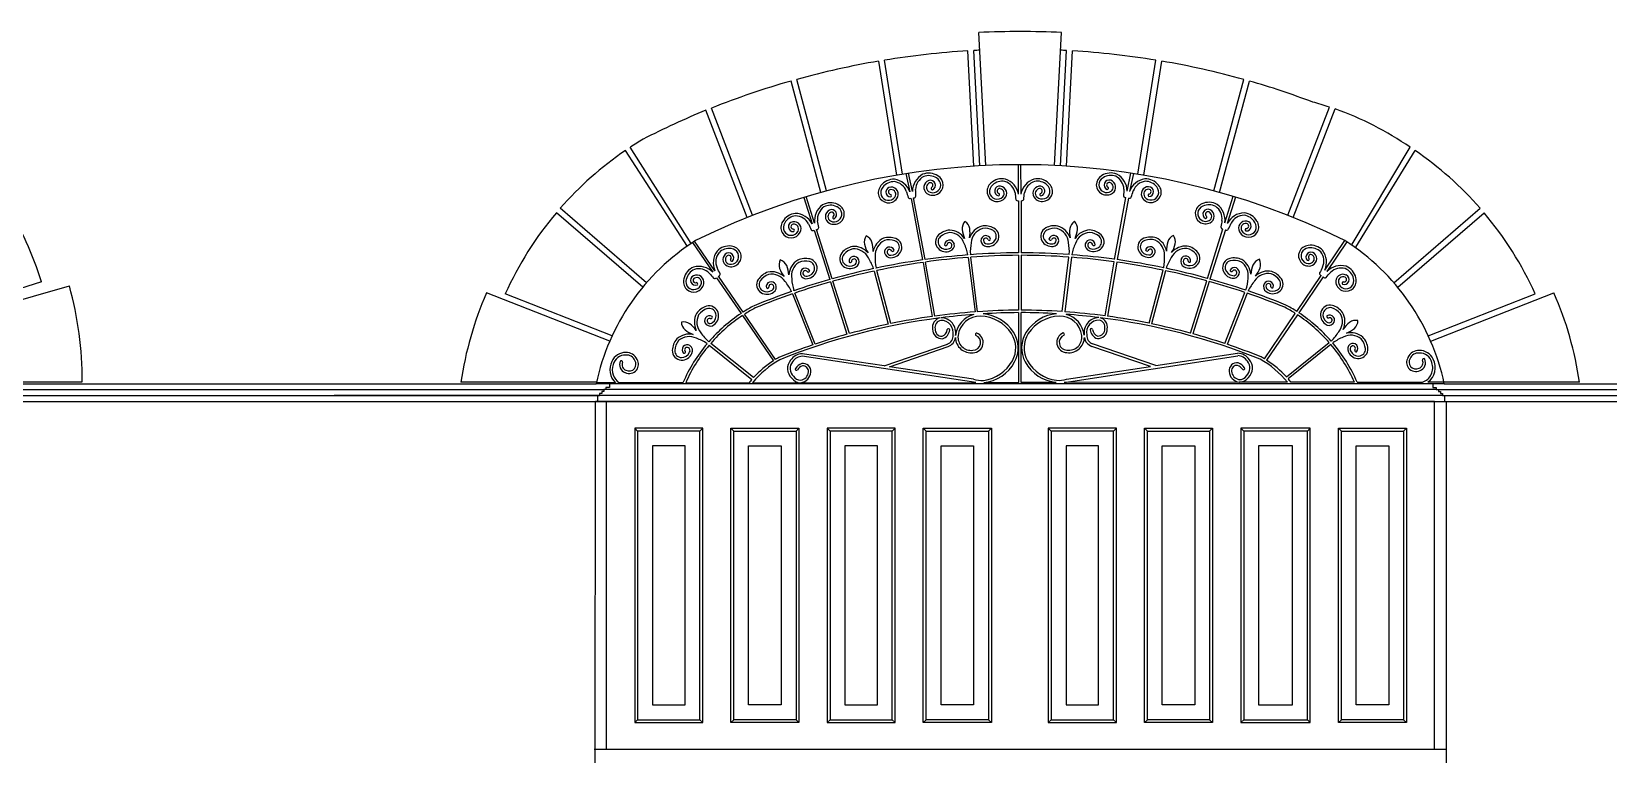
# Model space of a CAD drawing. Extents: x -43 to 90, y 6 to 81.
# Drawn here: x 71.37 to 76.7, y 64.03 to 66.47 of the extents above; entities that cross this region are included whole.
import ezdxf

# ---------------------------------------------------------------- set-up
doc = ezdxf.new("R2010")
doc.units = 0
doc.header["$LTSCALE"] = 0.1
doc.header["$MEASUREMENT"] = 0
doc.layers.add('visto', color=9, linetype='CONTINUOUS')

msp = doc.modelspace()

# ---------------------------------------------------------------- linework, layer by layer
at = {"layer": 'visto'}
for p, q in [((74.5951, 66.0198), (74.5715, 66.4692)), ((74.8277, 66.0198), (74.8513, 66.4692)), ((74.2943, 65.9872), (74.2333, 66.3723)), ((74.314, 65.9903), (74.253, 66.3755)), ((74.5551, 66.0177), (74.5347, 66.4071)), ((74.5751, 66.0188), (74.5547, 66.4083)), ((74.8477, 66.0188), (74.8681, 66.4083)), ((74.8676, 66.0177), (74.8881, 66.4071)), ((75.1088, 65.9903), (75.1698, 66.3755)), ((75.1285, 65.9872), (75.1895, 66.3723)), ((74.0381, 65.9285), (73.9372, 66.3051)), ((74.0574, 65.9336), (73.9565, 66.3103)), ((75.3654, 65.9336), (75.4663, 66.3103)), ((75.3847, 65.9285), (75.4856, 66.3051)), ((73.8075, 65.8513), (73.6684, 66.2135)), ((75.6153, 65.8513), (75.7558, 66.2173)), ((75.6339, 65.8439), (75.7748, 66.211)), ((73.7889, 65.8439), (73.6498, 66.2063)), ((73.5874, 65.7465), (73.3777, 66.0704)), ((73.6002, 65.7556), (73.3944, 66.0816)), ((75.8328, 65.7539), (76.0284, 66.0816)), ((75.8454, 65.7442), (76.0451, 66.0704)), ((74.7056, 65.9229), (74.7052, 66.0223)), ((74.7141, 65.9229), (74.7136, 66.0224)), ((74.3255, 65.9921), (74.339, 65.9307)), ((74.3473, 65.9321), (74.3338, 65.9934)), ((75.0724, 65.933), (75.0852, 65.994)), ((75.0935, 65.9927), (75.0807, 65.9316)), ((73.9809, 65.912), (74.009, 65.8223)), ((74.017, 65.8248), (73.9889, 65.9145)), ((74.3427, 65.9087), (74.3817, 65.7007)), ((74.39, 65.7018), (74.351, 65.9101)), ((74.7057, 65.9006), (74.7059, 65.7246)), ((74.7141, 65.9006), (74.7143, 65.7246)), ((75.0303, 65.7026), (75.0687, 65.911)), ((75.077, 65.9096), (75.0386, 65.7015)), ((75.403, 65.8265), (75.4306, 65.9155)), ((75.4386, 65.9131), (75.411, 65.824)), ((73.4363, 65.6081), (73.1447, 65.8601)), ((73.4493, 65.6234), (73.1577, 65.8753)), ((73.9889, 65.8865), (73.9888, 65.8864)), ((73.9969, 65.8887), (73.9969, 65.8887)), ((75.4229, 65.8905), (75.4229, 65.8905)), ((75.4309, 65.8883), (75.431, 65.8883)), ((75.9735, 65.6234), (76.265, 65.8753)), ((75.9864, 65.6081), (76.2781, 65.8601)), ((74.0157, 65.801), (74.0681, 65.6342)), ((74.0762, 65.6365), (74.0237, 65.8035)), ((75.3442, 65.6381), (75.3963, 65.8052)), ((75.4044, 65.8027), (75.3523, 65.6358)), ((73.6046, 65.7595), (73.6732, 65.659)), ((73.6801, 65.6637), (73.6116, 65.7641)), ((75.7402, 65.6663), (75.808, 65.7661)), ((75.8151, 65.7615), (75.7472, 65.6616)), ((74.3831, 65.6924), (74.4145, 65.5097)), ((74.4229, 65.5108), (74.3914, 65.6935)), ((74.5347, 65.7181), (74.5348, 65.7175)), ((74.5358, 65.7091), (74.5589, 65.5251)), ((74.5432, 65.7181), (74.543, 65.7192)), ((74.5673, 65.5257), (74.5442, 65.7098)), ((74.7059, 65.7162), (74.7061, 65.5309)), ((74.7143, 65.7162), (74.7146, 65.5309)), ((74.8534, 65.526), (74.876, 65.7102)), ((74.8844, 65.7096), (74.8618, 65.5254)), ((74.8771, 65.7186), (74.8772, 65.7196)), ((74.8856, 65.7186), (74.8855, 65.7179)), ((74.9979, 65.5115), (75.0289, 65.6943)), ((75.0372, 65.6932), (75.0062, 65.5104)), ((71.4059, 65.6265), (71.0564, 65.5163)), ((73.6858, 65.6405), (73.7683, 65.5197)), ((73.7753, 65.5243), (73.6927, 65.6453)), ((74.0706, 65.6262), (74.1262, 65.4493)), ((74.1343, 65.4516), (74.0787, 65.6285)), ((74.216, 65.6717), (74.2162, 65.6711)), ((74.2184, 65.6629), (74.2659, 65.4836)), ((74.2244, 65.6728), (74.2242, 65.6739)), ((74.2742, 65.4853), (74.2266, 65.6647)), ((75.1466, 65.4864), (75.1938, 65.6659)), ((75.202, 65.6642), (75.1549, 65.4847)), ((75.1959, 65.6741), (75.1962, 65.6751)), ((75.2043, 65.673), (75.2041, 65.6723)), ((75.2866, 65.453), (75.3417, 65.6301)), ((75.3498, 65.6278), (75.2947, 65.4508)), ((75.6454, 65.5266), (75.7277, 65.6479)), ((75.7347, 65.6431), (75.6524, 65.522)), ((71.0656, 65.4891), (71.4995, 65.6126)), ((73.3248, 65.4259), (72.9084, 65.5889)), ((73.333, 65.4441), (72.9717, 65.5856)), ((73.9389, 65.5944), (73.9391, 65.5938)), ((73.9422, 65.5859), (74.011, 65.4136)), ((73.9471, 65.5965), (73.9467, 65.5975)), ((74.0189, 65.4163), (73.9502, 65.5887)), ((75.4021, 65.4181), (75.4704, 65.5906)), ((75.4783, 65.5879), (75.4101, 65.4154)), ((75.4735, 65.5984), (75.4739, 65.5994)), ((75.4817, 65.5963), (75.4814, 65.5957)), ((76.0897, 65.4441), (76.4511, 65.5856)), ((76.0979, 65.4259), (76.5144, 65.5889)), ((74.7061, 65.5309), (74.7061, 65.5309)), ((74.7065, 65.2867), (74.7062, 65.5225)), ((74.7146, 65.5309), (74.7146, 65.5309)), ((74.7149, 65.2867), (74.7146, 65.5225)), ((75.5365, 65.3663), (75.6406, 65.5197)), ((73.773, 65.5127), (73.8775, 65.3597)), ((73.8847, 65.3642), (73.7801, 65.5173)), ((74.2742, 65.4853), (74.2742, 65.4853)), ((75.1466, 65.4864), (75.1466, 65.4864)), ((75.6477, 65.5151), (75.5436, 65.3618)), ((73.6533, 65.418), (73.6539, 65.4175)), ((73.6594, 65.424), (73.6585, 65.4246)), ((73.6605, 65.4123), (73.8053, 65.2966)), ((73.8109, 65.3029), (73.666, 65.4187)), ((74.0189, 65.4163), (74.0189, 65.4163)), ((74.1343, 65.4516), (74.1343, 65.4516)), ((74.2515, 65.3424), (74.4652, 65.4161)), ((75.1697, 65.3436), (74.9558, 65.4167)), ((75.2866, 65.453), (75.2866, 65.453)), ((75.4021, 65.4181), (75.4021, 65.4181)), ((75.6103, 65.3052), (75.755, 65.4213)), ((75.7605, 65.4149), (75.616, 65.2989)), ((75.7616, 65.4266), (75.7624, 65.4273)), ((75.7677, 65.4207), (75.7671, 65.4202)), ((74.5612, 65.2865), (73.975, 65.3752)), ((74.2515, 65.3424), (73.9754, 65.3837)), ((74.2695, 65.3397), (74.4677, 65.408)), ((74.8601, 65.2869), (75.4461, 65.3771)), ((75.1517, 65.3408), (74.9533, 65.4086)), ((75.1697, 65.3436), (75.4457, 65.3855)), ((74.5531, 65.2973), (74.2695, 65.3397)), ((74.8682, 65.2977), (75.1517, 65.3408)), ((71.073, 65.2631), (73.3048, 65.2631)), ((71.1008, 65.2891), (71.5433, 65.2891)), ((71.101, 65.2822), (73.2789, 65.2822)), ((73.2799, 65.2872), (72.8221, 65.2872)), ((76.1439, 65.2821), (73.2789, 65.2822)), ((73.3439, 65.2858), (73.2796, 65.2858)), ((76.1168, 65.2631), (73.3118, 65.2631)), ((73.5722, 65.2858), (73.3576, 65.2858)), ((73.5814, 65.2858), (73.7963, 65.2858)), ((73.8072, 65.2858), (73.9705, 65.2858)), ((73.9705, 65.2858), (74.5612, 65.2865)), ((74.5884, 65.2865), (74.7065, 65.2867)), ((74.8329, 65.2869), (74.7149, 65.2867)), ((75.4508, 65.2876), (74.8601, 65.2869)), ((75.6145, 65.2876), (75.4519, 65.2876)), ((75.8404, 65.2877), (75.6253, 65.2876)), ((75.8494, 65.2881), (76.0702, 65.2877)), ((76.1427, 65.2877), (76.0885, 65.2877)), ((76.1238, 65.2631), (78.3289, 65.2631)), ((76.6007, 65.2872), (76.1427, 65.2872)), ((76.1439, 65.2821), (78.3009, 65.2817)), ((71.094, 65.2421), (73.2908, 65.2422)), ((71.0999, 65.2221), (73.2769, 65.2221)), ((76.1378, 65.2422), (72.3945, 65.2422)), ((73.2748, 61.5349), (73.2769, 65.2221)), ((73.277, 65.2221), (76.1504, 65.2221)), ((76.1113, 65.2221), (73.2838, 65.2221)), ((73.3141, 64.0471), (73.3141, 65.2221)), ((73.3168, 65.2221), (76.1504, 65.2221)), ((76.1113, 64.0471), (76.1113, 65.2221)), ((76.1389, 65.2221), (76.1513, 65.2221)), ((76.1448, 65.2421), (78.3079, 65.2421)), ((76.1513, 65.2221), (78.3079, 65.2221)), ((76.1513, 61.5587), (76.1513, 65.2221)), ((73.4191, 65.1221), (73.4091, 65.1321)), ((73.6291, 65.1221), (73.6391, 65.1321)), ((73.7441, 65.1221), (73.7341, 65.1321)), ((73.9541, 65.1221), (73.9641, 65.1321)), ((74.0691, 65.1221), (74.0591, 65.1321)), ((74.2791, 65.1221), (74.2891, 65.1321)), ((74.3941, 65.1221), (74.3841, 65.1321)), ((74.6041, 65.1221), (74.6141, 65.1321)), ((74.8163, 65.1221), (74.8063, 65.1321)), ((75.0263, 65.1221), (75.0363, 65.1321)), ((75.1413, 65.1221), (75.1313, 65.1321)), ((75.3513, 65.1221), (75.3613, 65.1321)), ((75.4663, 65.1221), (75.4563, 65.1321)), ((75.6813, 65.1221), (75.6913, 65.1321)), ((75.7963, 65.1221), (75.7863, 65.1321)), ((76.0063, 65.1221), (76.0163, 65.1321)), ((73.4191, 64.1471), (73.4091, 64.1371)), ((73.6291, 64.1471), (73.6391, 64.1371)), ((73.7441, 64.1471), (73.7341, 64.1371)), ((73.9541, 64.1471), (73.9641, 64.1371)), ((74.0691, 64.1471), (74.0591, 64.1371)), ((74.2791, 64.1471), (74.2891, 64.1371)), ((74.3941, 64.1471), (74.3841, 64.1371)), ((74.6041, 64.1471), (74.6141, 64.1371)), ((74.8163, 64.1471), (74.8063, 64.1371)), ((75.0263, 64.1471), (75.0363, 64.1371)), ((75.1413, 64.1471), (75.1313, 64.1371)), ((75.3513, 64.1471), (75.3613, 64.1371)), ((75.4663, 64.1471), (75.4563, 64.1371)), ((75.6813, 64.1471), (75.6913, 64.1371)), ((75.7963, 64.1471), (75.7863, 64.1371)), ((76.0063, 64.1471), (76.0163, 64.1371)), ((73.2728, 64.0471), (76.1513, 64.0471))]:
    msp.add_line(p, q, dxfattribs=at)
for points in [[(73.3238, 65.2821), (73.3238, 65.2701), (73.3118, 65.2701), (73.3118, 65.2631), (73.3048, 65.2631), (73.3048, 65.2561), (73.2978, 65.2561), (73.2978, 65.2491), (73.2908, 65.2491), (73.2908, 65.2421), (73.2838, 65.2421), (73.2838, 65.2221), (73.2769, 65.2221)], [(76.1048, 65.2821), (76.1048, 65.2701), (76.1168, 65.2701), (76.1168, 65.2631), (76.1238, 65.2631), (76.1238, 65.2561), (76.1308, 65.2561), (76.1308, 65.2491), (76.1378, 65.2491), (76.1378, 65.2421), (76.1448, 65.2421), (76.1448, 65.2221), (76.1513, 65.2221)]]:
    msp.add_lwpolyline(points, dxfattribs=at)
for points in [[(73.6391, 65.1321), (73.4091, 65.1321), (73.4091, 64.1371), (73.6391, 64.1371)], [(73.6291, 65.1221), (73.4191, 65.1221), (73.4191, 64.1471), (73.6291, 64.1471)], [(73.7341, 65.1321), (73.9641, 65.1321), (73.9641, 64.1371), (73.7341, 64.1371)], [(73.7441, 65.1221), (73.9541, 65.1221), (73.9541, 64.1471), (73.7441, 64.1471)], [(74.2891, 65.1321), (74.0591, 65.1321), (74.0591, 64.1371), (74.2891, 64.1371)], [(74.2791, 65.1221), (74.0691, 65.1221), (74.0691, 64.1471), (74.2791, 64.1471)], [(74.3841, 65.1321), (74.6141, 65.1321), (74.6141, 64.1371), (74.3841, 64.1371)], [(74.3941, 65.1221), (74.6041, 65.1221), (74.6041, 64.1471), (74.3941, 64.1471)], [(75.0363, 65.1321), (74.8063, 65.1321), (74.8063, 64.1371), (75.0363, 64.1371)], [(75.0263, 65.1221), (74.8163, 65.1221), (74.8163, 64.1471), (75.0263, 64.1471)], [(75.1313, 65.1321), (75.3613, 65.1321), (75.3613, 64.1371), (75.1313, 64.1371)], [(75.1413, 65.1221), (75.3513, 65.1221), (75.3513, 64.1471), (75.1413, 64.1471)], [(75.6913, 65.1321), (75.4563, 65.1321), (75.4563, 64.1371), (75.6913, 64.1371)], [(75.6813, 65.1221), (75.4663, 65.1221), (75.4663, 64.1471), (75.6813, 64.1471)], [(75.7863, 65.1321), (76.0163, 65.1321), (76.0163, 64.1371), (75.7863, 64.1371)], [(75.7963, 65.1221), (76.0063, 65.1221), (76.0063, 64.1471), (75.7963, 64.1471)], [(73.5791, 65.0721), (73.4691, 65.0721), (73.4691, 64.1971), (73.5791, 64.1971)], [(73.7941, 65.0721), (73.9041, 65.0721), (73.9041, 64.1971), (73.7941, 64.1971)], [(74.2291, 65.0721), (74.1191, 65.0721), (74.1191, 64.1971), (74.2291, 64.1971)], [(74.4441, 65.0721), (74.5541, 65.0721), (74.5541, 64.1971), (74.4441, 64.1971)], [(74.9763, 65.0721), (74.8663, 65.0721), (74.8663, 64.1971), (74.9763, 64.1971)], [(75.1913, 65.0721), (75.3013, 65.0721), (75.3013, 64.1971), (75.1913, 64.1971)], [(75.6313, 65.0721), (75.5163, 65.0721), (75.5163, 64.1971), (75.6313, 64.1971)], [(75.8463, 65.0721), (75.9563, 65.0721), (75.9563, 64.1971), (75.8463, 64.1971)]]:
    msp.add_lwpolyline(points, close=True, dxfattribs=at)
for centre, radius, start, end in [((74.7114, 63.4183), 3.054, 87.3752, 92.6248), ((74.7053, 63.6143), 2.7981, 99.7126, 105.5232), ((74.7055, 63.6176), 2.7947, 93.5023, 99.3164), ((74.7114, 63.4183), 2.994, 92.6173, 93), ((74.7114, 63.4183), 2.994, 87, 87.3827), ((74.7173, 63.6176), 2.7947, 80.6836, 86.4977), ((74.7174, 63.6143), 2.7981, 74.4768, 80.2874), ((74.7062, 63.6089), 2.8037, 105.919, 111.7238), ((74.7231, 63.6561), 2.7565, 69.2576, 73.9418), ((75.3962, 65.1061), 1.1679, 72.0673, 74.9546), ((75.4069, 65.1763), 1.0981, 55.5294, 70.4248), ((74.7012, 63.6399), 2.7734, 112.2779, 117.107), ((74.0366, 65.1061), 1.1679, 120.8624, 123.3578), ((74.0366, 65.1061), 1.1679, 124.346, 138.8061), ((75.3862, 65.1061), 1.1679, 41.1939, 55.654), ((74.7114, 63.5484), 2.474, 63.6786, 116.3214), ((74.269, 65.9278), 0.037, 139.9051, 199.1265), ((74.269, 65.9278), 0.0286, 139.4985, 198.7743), ((74.2852, 65.9177), 0.0559, 88.1101, 142.7288), ((74.2852, 65.9177), 0.0475, 88.6032, 142.9852), ((74.2744, 65.9302), 0.0167, 89.8559, 267.0778), ((74.275, 65.9224), 0.0245, 324.1108, 91.284), ((74.2794, 65.9153), 0.0504, 20.4905, 82.0747), ((74.276, 65.9074), 0.0671, 20.2803, 80.5682), ((74.4143, 65.9312), 0.0671, 118.9562, 179.2441), ((74.4086, 65.9375), 0.0504, 117.4497, 179.0339), ((74.4023, 65.9379), 0.0559, 56.7956, 111.4143), ((74.4023, 65.9379), 0.0475, 56.5392, 110.9212), ((74.4103, 65.9456), 0.0245, 108.2404, 235.4136), ((74.4103, 65.9456), 0.0161, 107.8413, 235.4136), ((74.4082, 65.9532), 0.0167, 292.4467, 109.6686), ((74.4082, 65.9532), 0.0083, 292.4467, 110.3425), ((74.415, 65.9425), 0.00473, 139.5496, 265.3437), ((74.4142, 65.9528), 0.0286, 0.7501, 60.0259), ((74.4162, 65.9542), 0.0266, 297.7327, 357.6446), ((74.4162, 65.9542), 0.035, 297.7327, 358.0201), ((74.4142, 65.9528), 0.037, 0.3979, 59.6193), ((74.6362, 65.9318), 0.037, 130.2154, 189.4368), ((74.6362, 65.9318), 0.0286, 129.8088, 189.0846), ((74.6505, 65.9192), 0.0559, 78.4204, 133.0392), ((74.6505, 65.9192), 0.0475, 78.9136, 133.2955), ((74.642, 65.9333), 0.0167, 80.1662, 257.3881), ((74.6412, 65.9254), 0.0245, 314.4211, 81.5943), ((74.6443, 65.9177), 0.0504, 10.8009, 72.3851), ((74.6397, 65.9106), 0.0671, 10.5772, 70.8786), ((74.78, 65.9107), 0.0671, 109.2665, 169.5679), ((74.7754, 65.9179), 0.0504, 107.76, 169.3442), ((74.7785, 65.9256), 0.0245, 98.5507, 225.7239), ((74.7693, 65.9193), 0.0559, 47.1059, 101.7247), ((74.7693, 65.9193), 0.0475, 46.8495, 101.2315), ((74.7777, 65.9334), 0.0167, 282.757, 99.9789), ((74.7835, 65.932), 0.0286, 351.0604, 50.3362), ((74.7835, 65.932), 0.037, 350.7082, 49.9296), ((75.0054, 65.9535), 0.037, 120.5258, 179.7472), ((75.0034, 65.955), 0.035, 182.1249, 242.4124), ((75.0054, 65.9535), 0.0286, 120.1191, 179.3949), ((75.0034, 65.955), 0.0266, 182.5005, 242.4124), ((75.0174, 65.9387), 0.0559, 68.7307, 123.3495), ((75.0174, 65.9387), 0.0475, 69.2239, 123.6059), ((75.0114, 65.954), 0.0167, 70.4765, 247.6984), ((75.0114, 65.954), 0.0083, 69.8026, 247.6984), ((75.0047, 65.9432), 0.00473, 274.8013, 40.5954), ((75.0094, 65.9464), 0.0161, 304.7315, 72.3038), ((75.0094, 65.9464), 0.0245, 304.7315, 71.9047), ((75.0111, 65.9383), 0.0504, 1.1112, 62.6954), ((75.0054, 65.932), 0.0671, 0.9009, 61.1889), ((75.1437, 65.9085), 0.0671, 99.5768, 159.8648), ((75.1403, 65.9164), 0.0504, 98.0703, 159.6545), ((75.1447, 65.9235), 0.0245, 88.8611, 216.0342), ((75.1345, 65.9188), 0.0559, 37.4162, 92.035), ((75.1345, 65.9188), 0.0475, 37.1598, 91.5418), ((75.1453, 65.9313), 0.0167, 273.0673, 90.2892), ((75.1507, 65.9289), 0.0286, 341.3708, 40.6466), ((75.1507, 65.9289), 0.037, 341.0185, 40.2399), ((74.0708, 65.8378), 0.0559, 64.4719, 119.0907), ((74.2666, 65.9285), 0.035, 201.5043, 261.7917), ((74.2666, 65.9285), 0.0266, 201.8798, 261.7917), ((74.2666, 65.9285), 0.035, 261.7917, 324.1108), ((74.2666, 65.9285), 0.0266, 261.7917, 324.1108), ((74.2744, 65.9302), 0.0083, 89.1819, 267.0778), ((74.2717, 65.9178), 0.00473, 294.1807, 59.9748), ((74.275, 65.9224), 0.0161, 324.1108, 91.6831), ((75.849, 66.3843), 1.5879, 196.5164, 197.3221), ((74.3393, 65.9149), 0.00704, 207.9311, 298.9535), ((74.3522, 65.9171), 0.00704, 260.5709, 351.5933), ((72.7725, 65.855), 1.5879, 2.2023, 3.008), ((74.4162, 65.9542), 0.035, 235.4136, 297.7327), ((74.4162, 65.9542), 0.0266, 235.4136, 297.7327), ((74.6339, 65.9329), 0.035, 191.8146, 252.102), ((74.6339, 65.9329), 0.0266, 192.1901, 252.102), ((74.6339, 65.9329), 0.035, 252.102, 314.4211), ((74.6339, 65.9329), 0.0266, 252.102, 314.4211), ((74.642, 65.9333), 0.0083, 79.4922, 257.3881), ((74.6371, 65.9215), 0.00473, 284.491, 50.2851), ((74.6412, 65.9254), 0.0161, 314.4211, 81.9935), ((76.2705, 66.1159), 1.5879, 186.8267, 187.6324), ((74.7033, 65.9072), 0.00704, 198.2415, 289.2886), ((74.7164, 65.9072), 0.00704, 250.8565, 341.9036), ((73.1488, 66.112), 1.5879, 352.5127, 353.3183), ((74.7858, 65.9331), 0.035, 225.7239, 288.043), ((74.7785, 65.9256), 0.0161, 98.1516, 225.7239), ((74.7858, 65.9331), 0.0266, 225.7239, 288.043), ((74.7777, 65.9334), 0.0083, 282.757, 100.6528), ((74.7826, 65.9217), 0.00473, 129.8599, 255.654), ((74.7858, 65.9331), 0.0266, 288.043, 347.9549), ((74.7858, 65.9331), 0.035, 288.043, 348.3304), ((75.0034, 65.955), 0.035, 242.4124, 304.7315), ((75.0034, 65.955), 0.0266, 242.4124, 304.7315), ((76.6474, 65.8599), 1.5879, 177.137, 177.9427), ((75.0675, 65.918), 0.00704, 188.5518, 279.5742), ((75.0804, 65.9158), 0.00704, 241.1916, 332.2139), ((73.5696, 66.3815), 1.5879, 342.823, 343.6287), ((75.1531, 65.9296), 0.035, 216.0342, 278.3533), ((75.1447, 65.9235), 0.0161, 88.4619, 216.0342), ((75.1531, 65.9296), 0.0266, 216.0342, 278.3533), ((75.1481, 65.9189), 0.00473, 120.1703, 245.9644), ((75.1453, 65.9313), 0.0083, 273.0673, 90.9631), ((75.1531, 65.9296), 0.0266, 278.3533, 338.2653), ((75.1531, 65.9296), 0.035, 278.3533, 338.6408), ((75.3492, 65.8395), 0.0559, 61.0544, 115.6732), ((70.3273, 65.2891), 1.1301, 17.3691, 32.0239), ((74.0366, 65.1061), 1.1679, 139.7873, 155.7578), ((73.9574, 65.8022), 0.0559, 95.7864, 150.4052), ((73.9574, 65.8022), 0.0475, 96.2796, 150.6615), ((73.9497, 65.7908), 0.0671, 27.9566, 88.2446), ((73.952, 65.799), 0.0504, 28.1669, 89.7511), ((74.0836, 65.8329), 0.0671, 126.6325, 186.9205), ((74.077, 65.8383), 0.0504, 125.126, 186.7102), ((74.0708, 65.8378), 0.0475, 64.2155, 118.5975), ((74.0777, 65.8466), 0.0245, 115.9167, 243.0899), ((74.0777, 65.8466), 0.0161, 115.5176, 243.0899), ((74.0746, 65.8538), 0.0167, 300.123, 117.3449), ((74.0746, 65.8538), 0.0083, 300.123, 118.0188), ((74.0828, 65.8441), 0.00473, 147.2259, 273.02), ((74.0806, 65.8542), 0.0286, 8.4264, 67.7022), ((74.0806, 65.8542), 0.037, 8.0742, 67.2956), ((74.0824, 65.8559), 0.0266, 305.409, 5.3209), ((74.0824, 65.8559), 0.035, 305.409, 5.6964), ((75.3375, 65.8575), 0.035, 174.4486, 234.736), ((75.3393, 65.8558), 0.037, 112.8494, 172.0708), ((75.3375, 65.8575), 0.0266, 174.8241, 234.736), ((75.3393, 65.8558), 0.0286, 112.4428, 171.7186), ((75.3492, 65.8395), 0.0475, 61.5476, 115.9295), ((75.3453, 65.8554), 0.0167, 62.8002, 240.0221), ((75.3371, 65.8457), 0.00473, 267.125, 32.9191), ((75.3453, 65.8554), 0.0083, 62.1262, 240.0221), ((75.3422, 65.8482), 0.0161, 297.0551, 64.6275), ((75.3422, 65.8482), 0.0245, 297.0551, 64.2283), ((75.3429, 65.8399), 0.0504, 353.4349, 55.019), ((75.3363, 65.8345), 0.0671, 353.2246, 53.5126), ((75.4703, 65.7927), 0.0671, 91.9005, 152.1885), ((75.468, 65.801), 0.0504, 90.394, 151.9782), ((75.4626, 65.8041), 0.0475, 29.4835, 83.8655), ((75.4626, 65.8041), 0.0559, 29.7399, 84.3587), ((75.3862, 65.1061), 1.1679, 24.2422, 40.2127), ((73.94, 65.81), 0.037, 147.5814, 206.8028), ((73.9375, 65.8104), 0.035, 209.1806, 269.468), ((73.94, 65.81), 0.0286, 147.1748, 206.4506), ((73.9375, 65.8104), 0.0266, 209.5561, 269.468), ((73.9451, 65.8131), 0.0167, 97.5322, 274.7541), ((73.9451, 65.8131), 0.0083, 96.8583, 274.7541), ((73.9375, 65.8104), 0.035, 269.468, 331.7871), ((73.9375, 65.8104), 0.0266, 269.468, 331.7871), ((73.9467, 65.8055), 0.0245, 331.7871, 98.9603), ((73.9467, 65.8055), 0.0161, 331.7871, 99.3595), ((73.944, 65.8005), 0.00473, 301.857, 67.6511), ((75.4448, 66.4735), 1.5879, 204.1927, 204.9984), ((74.0115, 65.8066), 0.00704, 215.6075, 306.6298), ((74.0239, 65.8105), 0.00704, 268.2472, 359.2696), ((72.4666, 65.538), 1.5879, 9.8787, 10.6843), ((74.0824, 65.8559), 0.035, 243.0899, 305.409), ((74.0824, 65.8559), 0.0266, 243.0899, 305.409), ((74.4568, 65.7616), 0.0315, 132.2467, 223.3167), ((74.4786, 65.7377), 0.0639, 94.2856, 132.2467), ((74.4786, 65.7377), 0.0555, 94.8286, 132.2467), ((74.4707, 65.7389), 0.0625, 32.6654, 87.1466), ((74.4707, 65.7389), 0.0541, 18.1093, 86.5906), ((74.5515, 65.8058), 0.0364, 137.0746, 184.0386), ((74.6281, 65.8172), 0.1138, 187.0221, 203.0047), ((74.5051, 65.8), 0.0364, 10.2491, 57.2131), ((74.5999, 65.7551), 0.0625, 107.1411, 161.6223), ((74.4281, 65.7921), 0.1138, 351.283, 7.2656), ((74.5999, 65.7551), 0.0541, 107.6971, 176.1784), ((74.5926, 65.7519), 0.0639, 62.041, 100.0021), ((74.5926, 65.7519), 0.0555, 62.041, 99.4591), ((74.6077, 65.7805), 0.0231, 330.9711, 62.041), ((74.6077, 65.7805), 0.0315, 330.9711, 62.041), ((74.8123, 65.7808), 0.0315, 118.104, 209.174), ((74.8123, 65.7808), 0.0231, 118.104, 209.174), ((74.8276, 65.7522), 0.0639, 80.1429, 118.104), ((74.8276, 65.7522), 0.0555, 80.6859, 118.104), ((74.8203, 65.7554), 0.0541, 3.9667, 72.4479), ((74.8203, 65.7554), 0.0625, 18.5227, 73.0039), ((74.992, 65.7928), 0.1138, 172.8795, 188.8621), ((74.9149, 65.8005), 0.0364, 122.932, 169.896), ((74.8685, 65.8062), 0.0364, 356.1065, 43.0704), ((74.7919, 65.8174), 0.1138, 337.1403, 353.1229), ((74.9495, 65.7396), 0.0625, 92.9985, 147.4797), ((74.9495, 65.7396), 0.0541, 93.5545, 162.0357), ((74.9416, 65.7382), 0.0555, 47.8984, 85.3165), ((74.9416, 65.7382), 0.0639, 47.8984, 85.8595), ((74.9633, 65.7623), 0.0315, 316.8284, 47.8984), ((75.3375, 65.8575), 0.035, 234.736, 297.0551), ((75.3375, 65.8575), 0.0266, 234.736, 297.0551), ((76.954, 65.5437), 1.5879, 169.4607, 170.2664), ((75.3961, 65.8123), 0.00704, 180.8755, 271.8978), ((75.4086, 65.8084), 0.00704, 233.5152, 324.5376), ((73.9735, 66.4717), 1.5879, 335.1467, 335.9523), ((75.4733, 65.8074), 0.0245, 81.1847, 208.3579), ((75.4825, 65.8124), 0.035, 208.3579, 270.677), ((75.4733, 65.8074), 0.0161, 80.7856, 208.3579), ((75.4825, 65.8124), 0.0266, 208.3579, 270.677), ((75.476, 65.8024), 0.00473, 112.4939, 238.288), ((75.4749, 65.8151), 0.0167, 265.391, 82.6129), ((75.4749, 65.8151), 0.0083, 265.391, 83.2868), ((75.4825, 65.8124), 0.0266, 270.677, 330.5889), ((75.4825, 65.8124), 0.035, 270.677, 330.9644), ((75.48, 65.812), 0.0286, 333.6944, 32.9702), ((75.48, 65.812), 0.037, 333.3422, 32.5636), ((74.0254, 65.1225), 0.7635, 122.5721, 167.9247), ((73.7278, 65.6918), 0.0559, 81.358, 135.9768), ((73.7278, 65.6918), 0.0475, 81.1016, 135.4836), ((73.7324, 65.7103), 0.0286, 25.3126, 84.5884), ((73.7324, 65.7103), 0.037, 24.9603, 84.1817), ((74.1579, 65.6835), 0.0639, 101.9959, 139.9569), ((74.1579, 65.6835), 0.0555, 102.5388, 139.9569), ((74.1499, 65.6837), 0.0625, 40.3757, 94.8569), ((74.1499, 65.6837), 0.0541, 25.8196, 94.3009), ((74.2209, 65.7608), 0.0364, 144.7849, 191.7489), ((74.2953, 65.7824), 0.1138, 194.7324, 210.715), ((74.1758, 65.7489), 0.0364, 17.9594, 64.9234), ((74.1005, 65.7307), 0.1138, 358.9933, 14.9759), ((74.2757, 65.7171), 0.0625, 114.8514, 169.3326), ((74.2757, 65.7171), 0.0541, 115.4074, 183.8887), ((74.2689, 65.713), 0.0639, 69.7513, 107.7124), ((74.2689, 65.713), 0.0555, 69.7513, 107.1694), ((74.2697, 65.7274), 0.0168, 22.2148, 190.2217), ((74.2697, 65.7274), 0.00833, 22.2148, 190.2217), ((74.2745, 65.7455), 0.0291, 269.3462, 338.6813), ((74.2745, 65.7455), 0.0375, 270.0816, 338.6813), ((74.2805, 65.7341), 0.00474, 229.6443, 354.7853), ((74.2801, 65.7433), 0.0231, 338.6813, 69.7513), ((74.2801, 65.7433), 0.0315, 338.6813, 69.7513), ((74.4568, 65.7616), 0.0231, 132.2467, 223.3167), ((74.4612, 65.7657), 0.0375, 223.3167, 291.9164), ((74.4612, 65.7657), 0.0291, 223.3167, 292.6518), ((74.4724, 65.7507), 0.0168, 11.7762, 179.7832), ((74.4599, 65.753), 0.00474, 207.2126, 332.3537), ((74.4724, 65.7507), 0.00833, 11.7762, 179.7832), ((74.4692, 65.7501), 0.0116, 285.5965, 11.7762), ((74.4692, 65.7501), 0.02, 287.1903, 11.7762), ((74.3892, 65.6906), 0.148, 10.7162, 26.11), ((74.6908, 65.7284), 0.148, 168.1777, 183.5715), ((74.5953, 65.7661), 0.0168, 14.5045, 182.5115), ((74.5986, 65.7663), 0.02, 182.5115, 267.0974), ((74.5953, 65.7661), 0.00833, 14.5045, 182.5115), ((74.5986, 65.7663), 0.0116, 182.5115, 268.6913), ((74.6025, 65.7834), 0.0375, 262.3713, 330.9711), ((74.6025, 65.7834), 0.0291, 261.6359, 330.9711), ((74.6069, 65.7714), 0.00474, 221.934, 347.0751), ((74.8175, 65.7837), 0.0375, 209.174, 277.7737), ((74.8175, 65.7837), 0.0291, 209.174, 278.5091), ((74.8248, 65.7664), 0.0168, 357.6336, 165.6405), ((74.8132, 65.7716), 0.00474, 193.07, 318.2111), ((74.8248, 65.7664), 0.00833, 357.6336, 165.6405), ((74.8215, 65.7665), 0.0116, 271.4538, 357.6336), ((74.8215, 65.7665), 0.02, 273.0476, 357.6336), ((74.7294, 65.7285), 0.148, 356.5735, 11.9674), ((75.0311, 65.6914), 0.148, 154.035, 169.4289), ((74.9509, 65.7507), 0.02, 168.3688, 252.9548), ((74.9477, 65.7513), 0.0168, 0.3619, 168.3688), ((74.9509, 65.7507), 0.0116, 168.3688, 254.5486), ((74.9477, 65.7513), 0.00833, 0.3619, 168.3688), ((74.9589, 65.7663), 0.0375, 248.2287, 316.8284), ((74.9589, 65.7663), 0.0291, 247.4933, 316.8284), ((74.9603, 65.7536), 0.00474, 207.7913, 332.9324), ((74.9633, 65.7623), 0.0231, 316.8284, 47.8984), ((75.1401, 65.7444), 0.0315, 110.3938, 201.4637), ((75.1456, 65.7466), 0.0375, 201.4637, 270.0635), ((75.1401, 65.7444), 0.0231, 110.3938, 201.4637), ((75.1456, 65.7466), 0.0291, 201.4637, 270.7989), ((75.1514, 65.7141), 0.0639, 72.4327, 110.3938), ((75.1514, 65.7141), 0.0555, 72.9757, 110.3938), ((75.1505, 65.7285), 0.0168, 349.9233, 157.9303), ((75.1397, 65.7352), 0.00474, 185.3597, 310.5008), ((75.1505, 65.7285), 0.00833, 349.9233, 157.9303), ((75.1445, 65.7182), 0.0541, 356.2564, 64.7377), ((75.1445, 65.7182), 0.0625, 10.8125, 65.2937), ((75.3197, 65.7322), 0.1138, 165.1692, 181.1518), ((75.2444, 65.7502), 0.0364, 115.2217, 162.1857), ((75.2705, 65.6852), 0.0541, 85.8442, 154.3255), ((75.1247, 65.7834), 0.1138, 329.4301, 345.4127), ((75.2705, 65.6852), 0.0625, 85.2882, 139.7694), ((75.1992, 65.7621), 0.0364, 348.3962, 35.3602), ((75.2625, 65.6849), 0.0555, 40.1881, 77.6062), ((75.2625, 65.6849), 0.0639, 40.1881, 78.1492), ((75.6878, 65.7128), 0.037, 95.9633, 155.1847), ((75.6878, 65.7128), 0.0286, 95.5567, 154.8325), ((75.6925, 65.6943), 0.0559, 44.1683, 98.787), ((75.6925, 65.6943), 0.0475, 44.6614, 99.0434), ((75.6788, 65.6932), 0.0671, 336.3385, 36.6264), ((75.3973, 65.1225), 0.7635, 12.0716, 57.4279), ((73.6256, 65.6117), 0.0671, 44.8427, 105.1307), ((73.7415, 65.6908), 0.0671, 143.5186, 203.8066), ((73.7336, 65.6941), 0.0504, 142.0121, 203.5963), ((73.7318, 65.7022), 0.0245, 132.8028, 259.976), ((73.7268, 65.7082), 0.0167, 317.0091, 134.231), ((73.7318, 65.7022), 0.0161, 132.4037, 259.976), ((73.7268, 65.7082), 0.0083, 317.0091, 134.9049), ((73.7337, 65.7125), 0.035, 259.976, 322.2951), ((73.7337, 65.7125), 0.0266, 259.976, 322.2951), ((73.7374, 65.7013), 0.00473, 164.1121, 289.9062), ((73.7337, 65.7125), 0.0266, 322.2951, 22.207), ((73.7337, 65.7125), 0.035, 322.2951, 22.5826), ((73.933, 65.6834), 0.0364, 151.6744, 198.6384), ((73.8896, 65.6661), 0.0364, 24.8489, 71.8129), ((73.8171, 65.639), 0.1138, 5.8828, 21.8654), ((73.9926, 65.6466), 0.0625, 121.7409, 176.2221), ((73.9926, 65.6466), 0.0541, 122.2969, 190.7782), ((73.9863, 65.6416), 0.0639, 76.6408, 114.6019), ((73.9863, 65.6416), 0.0555, 76.6408, 114.0589), ((73.9938, 65.6732), 0.0231, 345.5709, 76.6408), ((73.9938, 65.6732), 0.0315, 345.5709, 76.6408), ((74.1331, 65.7044), 0.0315, 139.9569, 231.0269), ((74.1331, 65.7044), 0.0231, 139.9569, 231.0269), ((74.1368, 65.709), 0.0375, 231.0269, 299.6267), ((74.1368, 65.709), 0.0291, 231.0269, 300.362), ((74.15, 65.6956), 0.0168, 19.4865, 187.4935), ((74.1373, 65.6962), 0.00474, 214.9229, 340.064), ((74.15, 65.6956), 0.00833, 19.4865, 187.4935), ((74.1469, 65.6945), 0.0116, 293.3067, 19.4865), ((74.1469, 65.6945), 0.02, 294.9006, 19.4865), ((74.0756, 65.6249), 0.148, 18.4264, 33.8203), ((74.3694, 65.7028), 0.148, 175.8879, 191.2818), ((74.7199, 63.3307), 2.394, 98.1235, 101.9452), ((74.7199, 63.3307), 2.3856, 98.1177, 101.9349), ((74.2729, 65.728), 0.02, 190.2217, 274.8077), ((74.2729, 65.728), 0.0116, 190.2217, 276.4015), ((74.7199, 63.3307), 2.394, 94.4366, 97.9219), ((74.7199, 63.3307), 2.3856, 94.427, 97.9154), ((74.7199, 63.3307), 2.394, 90.3363, 94.2348), ((74.7199, 63.3307), 2.3856, 90.3372, 94.2245), ((74.7063, 63.3307), 2.394, 85.9103, 89.8088), ((74.7063, 63.3307), 2.3856, 85.9206, 89.8079), ((74.7063, 63.3307), 2.3856, 82.2297, 85.7181), ((74.7063, 63.3307), 2.394, 82.2232, 85.7085), ((74.7063, 63.3307), 2.3856, 78.2101, 82.0273), ((74.7063, 63.3307), 2.394, 78.1999, 82.0215), ((75.1473, 65.7291), 0.02, 265.3374, 349.9233), ((75.1473, 65.7291), 0.0116, 263.7435, 349.9233), ((75.0509, 65.7037), 0.148, 348.8632, 4.2571), ((75.3449, 65.6265), 0.148, 146.3247, 161.7186), ((75.2734, 65.696), 0.02, 160.6586, 245.2445), ((75.2703, 65.697), 0.0168, 352.6516, 160.6586), ((75.2734, 65.696), 0.0116, 160.6586, 246.8383), ((75.2703, 65.697), 0.00833, 352.6516, 160.6586), ((75.2835, 65.7104), 0.0375, 240.5184, 309.1181), ((75.2835, 65.7104), 0.0291, 239.783, 309.1181), ((75.283, 65.6976), 0.00474, 200.0811, 325.2222), ((75.2872, 65.7058), 0.0231, 309.1181, 40.1881), ((75.2872, 65.7058), 0.0315, 309.1181, 40.1881), ((75.4265, 65.675), 0.0315, 103.5042, 194.5742), ((75.4265, 65.675), 0.0231, 103.5042, 194.5742), ((75.4341, 65.6435), 0.0639, 65.5431, 103.5042), ((75.4341, 65.6435), 0.0555, 66.0861, 103.5042), ((75.4278, 65.6484), 0.0541, 349.3669, 57.8481), ((75.4278, 65.6484), 0.0625, 3.9229, 58.4041), ((75.6034, 65.6413), 0.1138, 158.2797, 174.2623), ((75.5307, 65.6682), 0.0364, 108.3322, 155.2961), ((75.4873, 65.6854), 0.0364, 341.5066, 28.4706), ((75.6866, 65.715), 0.035, 157.5625, 217.8499), ((75.6866, 65.715), 0.035, 217.8499, 280.169), ((75.6866, 65.715), 0.0266, 157.938, 217.8499), ((75.6866, 65.715), 0.0266, 217.8499, 280.169), ((75.6934, 65.7107), 0.0167, 45.9141, 223.136), ((75.6828, 65.7038), 0.00473, 250.2389, 16.033), ((75.6934, 65.7107), 0.0083, 45.2401, 223.136), ((75.6884, 65.7047), 0.0161, 280.169, 47.7413), ((75.6884, 65.7047), 0.0245, 280.169, 47.3422), ((75.6867, 65.6966), 0.0504, 336.5488, 38.1329), ((75.7949, 65.6144), 0.0671, 75.0144, 135.3023), ((75.7908, 65.6276), 0.0559, 12.8538, 67.4725), ((73.6102, 65.6271), 0.0365, 164.0651, 224.0914), ((73.6297, 65.6248), 0.0559, 112.6725, 167.2913), ((73.6102, 65.6271), 0.0281, 163.546, 223.8517), ((73.6297, 65.6248), 0.0475, 113.1657, 167.5477), ((73.6147, 65.6317), 0.0167, 114.4183, 291.6402), ((73.6147, 65.6317), 0.0083, 113.7444, 291.6402), ((73.6185, 65.6248), 0.0245, 348.6733, 115.8465), ((73.6254, 65.6202), 0.0504, 45.053, 106.6372), ((73.6185, 65.6248), 0.0161, 348.6733, 116.2456), ((74.858, 66.6992), 1.5879, 221.0788, 221.8845), ((73.6801, 65.6447), 0.00704, 232.4936, 323.516), ((72.2799, 64.939), 1.5879, 26.7648, 27.5705), ((73.6909, 65.6521), 0.00704, 285.1334, 16.1557), ((73.8526, 65.6168), 0.0315, 146.8465, 237.9165), ((73.8797, 65.5991), 0.0639, 108.8854, 146.8465), ((73.8526, 65.6168), 0.0231, 146.8465, 237.9165), ((73.8797, 65.5991), 0.0555, 109.4284, 146.8465), ((73.8704, 65.6102), 0.0168, 26.376, 194.383), ((73.8717, 65.5984), 0.0625, 47.2652, 101.7464), ((73.8717, 65.5984), 0.0541, 32.7091, 101.1904), ((74.0043, 65.7137), 0.1138, 201.6219, 217.6045), ((73.805, 65.5311), 0.148, 25.316, 40.7099), ((74.0873, 65.6436), 0.148, 182.7775, 198.1714), ((74.7199, 63.3307), 2.394, 105.8003, 108.8346), ((74.7199, 63.3307), 2.3856, 105.7945, 108.8244), ((73.9855, 65.6561), 0.0168, 29.1043, 197.1113), ((73.9886, 65.657), 0.02, 197.1113, 281.6972), ((73.9855, 65.6561), 0.00833, 29.1043, 197.1113), ((73.9886, 65.657), 0.0116, 197.1113, 283.2911), ((73.9881, 65.6746), 0.0291, 276.2357, 345.5709), ((73.9881, 65.6746), 0.0375, 276.9711, 345.5709), ((73.9954, 65.6641), 0.00474, 236.5338, 1.6749), ((74.7199, 63.3307), 2.394, 102.147, 105.5986), ((74.7199, 63.3307), 2.3856, 102.1375, 105.5921), ((74.7063, 63.3307), 2.3856, 74.5529, 78.0076), ((74.7063, 63.3307), 2.394, 74.5464, 77.998), ((74.7063, 63.3307), 2.3856, 71.3207, 74.3505), ((74.7063, 63.3307), 2.394, 71.3104, 74.3448), ((75.4323, 65.6765), 0.0375, 194.5742, 263.1739), ((75.4323, 65.6765), 0.0291, 194.5742, 263.9093), ((75.4349, 65.6579), 0.0168, 343.0338, 151.0407), ((75.425, 65.6659), 0.00474, 178.4702, 303.6113), ((75.4349, 65.6579), 0.00833, 343.0338, 151.0407), ((75.4318, 65.6588), 0.02, 258.4478, 343.0338), ((75.4318, 65.6588), 0.0116, 256.854, 343.0338), ((75.3331, 65.6452), 0.148, 341.9737, 357.3676), ((75.6157, 65.5333), 0.148, 139.4352, 154.8291), ((75.5488, 65.6005), 0.0541, 78.9547, 147.4359), ((75.4159, 65.7155), 0.1138, 322.5405, 338.5231), ((75.5488, 65.6005), 0.0625, 78.3987, 132.8799), ((75.5501, 65.6123), 0.0168, 345.7621, 153.769), ((75.5408, 65.6012), 0.0555, 33.2986, 70.7167), ((75.5408, 65.6012), 0.0639, 33.2986, 71.2597), ((75.5679, 65.619), 0.0231, 302.2286, 33.2986), ((75.5679, 65.619), 0.0315, 302.2286, 33.2986), ((75.7295, 65.6547), 0.00704, 163.9893, 255.0117), ((77.1423, 64.9451), 1.5879, 152.5746, 153.3803), ((75.7403, 65.6473), 0.00704, 216.6291, 307.6515), ((74.5598, 66.6989), 1.5879, 318.2606, 319.0662), ((75.7951, 65.6229), 0.0504, 73.5079, 135.0921), ((75.802, 65.6276), 0.0245, 64.2986, 191.4718), ((75.802, 65.6276), 0.0161, 63.8995, 191.4718), ((75.8122, 65.6297), 0.0266, 191.4718, 253.7909), ((75.8032, 65.622), 0.00473, 95.6078, 221.4019), ((75.8057, 65.6345), 0.0167, 248.5049, 65.7268), ((75.8057, 65.6345), 0.0083, 248.5049, 66.4007), ((75.7908, 65.6276), 0.0475, 12.5974, 66.9794), ((75.8097, 65.63), 0.0286, 316.8083, 16.0841), ((75.8097, 65.63), 0.037, 316.4561, 15.6775), ((70.3273, 65.2891), 1.216, 360, 15.4246), ((73.9885, 65.1167), 1.1788, 156.383, 171.6828), ((73.6083, 65.6269), 0.035, 226.0667, 286.3542), ((73.6083, 65.6269), 0.0266, 226.4423, 286.3542), ((73.6083, 65.6269), 0.0266, 286.3542, 348.6733), ((73.6173, 65.6193), 0.00473, 318.7431, 84.5372), ((73.6083, 65.6269), 0.035, 286.3542, 348.6733), ((74.7199, 63.3307), 2.394, 109.0365, 112.2806), ((74.7199, 63.3307), 2.3856, 109.0269, 112.2702), ((73.8557, 65.6219), 0.0375, 237.9165, 306.5162), ((73.8557, 65.6219), 0.0291, 237.9165, 307.2516), ((73.8577, 65.6092), 0.00474, 221.8125, 346.9535), ((73.8704, 65.6102), 0.00833, 26.376, 194.383), ((73.8675, 65.6087), 0.0116, 300.1963, 26.376), ((73.8675, 65.6087), 0.02, 301.7901, 26.376), ((74.7063, 63.3307), 2.3856, 67.8748, 71.1182), ((74.7063, 63.3307), 2.394, 67.8645, 71.1086), ((75.553, 65.6109), 0.02, 153.769, 238.355), ((75.553, 65.6109), 0.0116, 153.769, 239.9488), ((75.5647, 65.624), 0.0375, 233.6289, 302.2286), ((75.5501, 65.6123), 0.00833, 345.7621, 153.769), ((75.5647, 65.624), 0.0291, 232.8935, 302.2286), ((75.5628, 65.6113), 0.00474, 193.1915, 318.3326), ((75.8122, 65.6297), 0.035, 191.4718, 253.7909), ((75.8122, 65.6297), 0.035, 253.7909, 314.0783), ((75.8122, 65.6297), 0.0266, 253.7909, 313.7028), ((75.4343, 65.1167), 1.1788, 8.3172, 23.617), ((73.6732, 65.4903), 0.0625, 152.1764, 206.6576), ((73.6703, 65.4829), 0.0639, 107.0764, 145.0374), ((73.6703, 65.4829), 0.0555, 107.0764, 144.4945), ((73.6608, 65.5138), 0.0315, 16.0064, 107.0764), ((73.6608, 65.5138), 0.0231, 16.0064, 107.0764), ((74.0664, 65.0706), 0.539, 123.5756, 139.0346), ((73.655, 65.5122), 0.0291, 306.6713, 16.0064), ((73.655, 65.5122), 0.0375, 307.4066, 16.0064), ((74.0664, 65.0706), 0.539, 118.1266, 122.6801), ((74.0664, 65.0706), 0.5306, 118.1729, 122.654), ((74.7199, 63.3307), 2.2003, 94.198, 97.7598), ((74.7199, 63.3307), 2.2003, 90.3594, 93.9784), ((74.7199, 63.3307), 2.1919, 90.3606, 93.4947), ((74.5742, 65.3821), 0.1369, 32.8199, 84.8981), ((74.7063, 63.3307), 2.2003, 86.1667, 89.7857), ((74.7063, 63.3307), 2.1919, 86.6504, 89.7845), ((74.8469, 65.3824), 0.1369, 95.2469, 147.3251), ((74.7063, 63.3307), 2.2003, 82.3853, 85.9471), ((75.3555, 65.0722), 0.5306, 57.4911, 61.9722), ((75.3555, 65.0722), 0.539, 57.4649, 62.0185), ((75.3555, 65.0722), 0.539, 41.1104, 56.5695), ((75.7632, 65.5148), 0.0375, 165.7228, 234.3225), ((75.7574, 65.5163), 0.0315, 74.6528, 165.7228), ((75.7632, 65.5148), 0.0291, 165.7228, 235.0579), ((75.7574, 65.5163), 0.0231, 74.6528, 165.7228), ((75.7489, 65.4851), 0.0555, 37.2347, 74.6528), ((75.7489, 65.4851), 0.0639, 36.6917, 74.6528), ((75.7457, 65.4924), 0.0541, 320.5155, 28.9967), ((75.7457, 65.4924), 0.0625, 335.0715, 29.5527), ((73.5745, 65.455), 0.0364, 55.2844, 102.2484), ((73.6031, 65.4919), 0.0364, 182.1099, 229.0739), ((73.5256, 65.3949), 0.1138, 36.3183, 52.3009), ((73.6732, 65.4903), 0.0541, 152.7324, 221.2137), ((73.6622, 65.4948), 0.0168, 59.5398, 227.5468), ((73.6644, 65.4972), 0.02, 227.5468, 312.1327), ((73.6622, 65.4948), 0.00833, 59.5398, 227.5468), ((73.6644, 65.4972), 0.0116, 227.5468, 313.7266), ((74.0664, 65.0706), 0.5306, 123.5637, 138.9973), ((73.6667, 65.5068), 0.00474, 266.9693, 32.1104), ((74.7199, 63.3307), 2.1919, 97.347, 111.985), ((74.7199, 63.3307), 2.2003, 101.9085, 105.4366), ((74.7199, 63.3307), 2.2003, 97.9792, 101.6889), ((74.4477, 65.4726), 0.033, 104.1766, 189.9857), ((74.4475, 65.4665), 0.0323, 179.3179, 272.3678), ((74.4474, 65.4727), 0.0242, 100.6525, 192.1428), ((74.4475, 65.4665), 0.0239, 177.3835, 269.7672), ((74.4436, 65.4546), 0.0418, 348.7661, 90.9114), ((74.7199, 63.3307), 2.1919, 94.3251, 97.2382), ((74.4433, 65.4546), 0.0505, 349.9586, 89.4071), ((74.4387, 65.4674), 0.0263, 289.4514, 354.9259), ((74.469, 65.4637), 0.00433, 8.4677, 161.3841), ((74.5756, 65.4358), 0.0832, 104.6042, 173.1162), ((74.5756, 65.4358), 0.0748, 88.4367, 173.1162), ((74.5742, 65.3821), 0.1285, 32.8199, 88.4367), ((74.8469, 65.3824), 0.1285, 91.7083, 147.3251), ((74.8453, 65.4361), 0.0748, 7.0288, 91.7083), ((74.7063, 63.3307), 2.1919, 82.9068, 85.8199), ((74.8453, 65.4361), 0.0832, 7.0288, 75.5409), ((74.9776, 65.4552), 0.0505, 90.7379, 190.1865), ((74.9773, 65.4553), 0.0418, 89.2336, 191.3789), ((74.9519, 65.4643), 0.00433, 18.7609, 171.6773), ((74.9822, 65.4681), 0.0347, 185.2191, 253.0843), ((74.9822, 65.4681), 0.0263, 185.2191, 250.6936), ((74.9733, 65.4671), 0.0323, 267.7773, 0.8271), ((74.9733, 65.4671), 0.0239, 270.3778, 2.7616), ((74.9735, 65.4733), 0.0242, 348.0023, 79.4925), ((74.7063, 63.3307), 2.1919, 68.1601, 82.798), ((74.9731, 65.4732), 0.033, 350.1593, 75.9685), ((74.7063, 63.3307), 2.2003, 78.4562, 82.1659), ((74.7063, 63.3307), 2.2003, 74.7085, 78.2366), ((75.3555, 65.0722), 0.5306, 41.1478, 56.5814), ((75.7543, 65.4996), 0.02, 229.5964, 314.1824), ((75.7543, 65.4996), 0.0116, 228.0026, 314.1824), ((75.7517, 65.5091), 0.00474, 149.6188, 274.7599), ((75.7566, 65.4973), 0.0168, 314.1824, 122.1893), ((75.7566, 65.4973), 0.00833, 314.1824, 122.1893), ((75.8961, 65.4015), 0.1138, 129.4283, 145.4109), ((75.7677, 65.5569), 0.1138, 293.6891, 309.6717), ((75.8455, 65.4601), 0.0364, 79.4808, 126.4447), ((75.8157, 65.4961), 0.0364, 312.6552, 359.6192), ((73.5999, 65.3922), 0.0639, 139.3209, 177.282), ((73.5999, 65.3922), 0.0555, 139.8639, 177.282), ((73.5934, 65.3875), 0.0625, 77.7007, 132.1819), ((73.5934, 65.3875), 0.0541, 63.1446, 131.6259), ((73.5862, 65.397), 0.0168, 56.8116, 224.8185), ((74.0664, 65.0706), 0.539, 139.9304, 156.47), ((73.6492, 65.5541), 0.1138, 232.0574, 248.04), ((74.0664, 65.0706), 0.5306, 139.9073, 156.0734), ((73.57, 65.2957), 0.148, 55.7515, 71.1454), ((73.7563, 65.5357), 0.148, 213.213, 228.6069), ((74.7199, 63.3307), 2.2003, 108.7979, 111.9998), ((74.7199, 63.3307), 2.2003, 105.656, 108.5783), ((74.4387, 65.4674), 0.0347, 287.0607, 354.9259), ((74.4545, 65.4443), 0.0301, 290.7686, 4.2446), ((74.4549, 65.444), 0.0382, 289.6277, 351.5759), ((74.5454, 65.4394), 0.0528, 181.1327, 277.5182), ((74.5454, 65.4394), 0.0444, 173.1162, 278.1755), ((74.5518, 65.4215), 0.026, 269.7243, 68.6368), ((74.5518, 65.4215), 0.0344, 270.7864, 68.6368), ((74.5651, 65.4488), 0.00487, 98.8139, 218.4596), ((74.6071, 65.4033), 0.0893, 330.9445, 32.8199), ((74.6071, 65.4033), 0.0977, 330.9445, 32.8199), ((74.8139, 65.4036), 0.0977, 147.3251, 209.2006), ((74.8139, 65.4036), 0.0893, 147.3251, 209.2006), ((74.8691, 65.4219), 0.0344, 111.5083, 269.3586), ((74.8691, 65.4219), 0.026, 111.5083, 270.4207), ((74.8558, 65.4492), 0.00487, 321.6854, 81.3311), ((74.8755, 65.4398), 0.0528, 262.6269, 359.0124), ((74.8755, 65.4398), 0.0444, 261.9696, 7.0288), ((74.966, 65.4446), 0.0382, 188.5691, 250.5174), ((74.9664, 65.4449), 0.0301, 175.9005, 249.3764), ((74.7063, 63.3307), 2.2003, 71.5668, 74.489), ((74.7063, 63.3307), 2.2003, 68.1453, 71.3472), ((75.3555, 65.0722), 0.5306, 23.959, 40.2378), ((75.6612, 65.5353), 0.148, 313.1223, 328.5162), ((75.3555, 65.0722), 0.539, 23.6166, 40.2147), ((75.8548, 65.301), 0.148, 110.5838, 125.9777), ((75.8286, 65.3921), 0.0541, 50.1033, 118.5845), ((75.8286, 65.3921), 0.0625, 49.5473, 104.0284), ((75.8373, 65.3991), 0.02, 124.9176, 209.5035), ((75.8354, 65.4018), 0.0168, 316.9107, 124.9176), ((75.822, 65.3965), 0.0555, 4.4472, 41.8653), ((75.822, 65.3965), 0.0639, 4.4472, 42.4083), ((73.3769, 65.3392), 0.0485, 87.3579, 157.3364), ((73.3776, 65.337), 0.0422, 87.6627, 166.6635), ((73.3642, 65.3561), 0.00422, 339.6218, 153.348), ((73.3819, 65.3493), 0.0384, 23.2949, 94.0696), ((73.3819, 65.3493), 0.03, 22.0589, 94.8742), ((73.3901, 65.3476), 0.0234, 323.7172, 33.4738), ((73.3901, 65.3476), 0.0318, 323.1147, 31.9378), ((73.5675, 65.3937), 0.0315, 177.282, 268.352), ((73.5675, 65.3937), 0.0231, 177.282, 268.352), ((73.5677, 65.3996), 0.0375, 268.352, 336.9517), ((73.5677, 65.3996), 0.0291, 268.352, 337.6871), ((73.5758, 65.3897), 0.00474, 252.248, 17.389), ((73.5862, 65.397), 0.00833, 56.8116, 224.8185), ((73.5845, 65.3943), 0.0116, 330.6318, 56.8116), ((73.5845, 65.3943), 0.02, 332.2256, 56.8116), ((74.0664, 65.0706), 0.3369, 119.7156, 140.3), ((74.0664, 65.0706), 0.3453, 123.1553, 137.7135), ((74.0664, 65.0706), 0.3453, 119.6207, 121.7571), ((73.9687, 65.3334), 0.0434, 139.5244, 226.8462), ((73.9774, 65.3336), 0.0501, 92.2578, 146.1277), ((73.9774, 65.3337), 0.0417, 93.2981, 146.8011), ((74.5703, 65.4238), 0.1314, 277.5691, 330.9445), ((74.8507, 65.4241), 0.1314, 209.2006, 262.576), ((75.4438, 65.3355), 0.0501, 34.0173, 87.8873), ((75.4438, 65.3355), 0.0417, 33.344, 86.847), ((75.4525, 65.3353), 0.0349, 311.8703, 41.4114), ((75.4525, 65.3353), 0.0434, 313.2988, 40.6206), ((75.3555, 65.0722), 0.3369, 39.7567, 60.4294), ((75.3555, 65.0722), 0.3453, 58.388, 60.5243), ((75.3555, 65.0722), 0.3453, 42.4316, 56.9898), ((75.8539, 65.405), 0.0375, 204.7775, 273.3772), ((75.8373, 65.3991), 0.0116, 124.9176, 211.0974), ((75.8539, 65.405), 0.0291, 204.0421, 273.3772), ((75.8354, 65.4018), 0.00833, 316.9107, 124.9176), ((75.8461, 65.3948), 0.00474, 164.3401, 289.4812), ((75.8543, 65.399), 0.0231, 273.3772, 4.4472), ((75.8543, 65.399), 0.0315, 273.3772, 4.4472), ((76.0483, 65.3545), 0.0318, 148.2073, 217.0304), ((76.0565, 65.3562), 0.0384, 86.0755, 156.8502), ((76.0483, 65.3545), 0.0234, 146.6713, 216.4278), ((76.0565, 65.3562), 0.03, 85.2708, 158.0861), ((76.052, 65.3536), 0.02, 289.7978, 23.6602), ((76.0608, 65.3439), 0.0422, 13.4815, 92.4823), ((76.0615, 65.3461), 0.0485, 22.8086, 92.7872), ((76.052, 65.3536), 0.0284, 290.7937, 23.6602), ((76.0742, 65.3631), 0.00422, 26.7971, 200.5233), ((76.0536, 65.3363), 0.0599, 305.6821, 28.4962), ((73.3849, 65.3294), 0.0599, 151.6488, 226.7936), ((73.3846, 65.3292), 0.0512, 159.9941, 238.1544), ((73.3864, 65.3467), 0.0284, 156.4849, 249.3514), ((73.3864, 65.3467), 0.02, 156.4849, 250.3472), ((73.3905, 65.3497), 0.0328, 244.5635, 319.7574), ((73.3905, 65.3497), 0.0244, 243.7249, 319.1761), ((73.9687, 65.3334), 0.0349, 138.7337, 228.2747), ((73.9699, 65.3235), 0.0293, 213.4886, 269.7592), ((73.9555, 65.3317), 0.00421, 146.0717, 325.4656), ((73.9885, 65.3092), 0.0441, 109.932, 145.7687), ((73.9885, 65.3092), 0.0356, 111.2315, 145.7687), ((73.9646, 65.3254), 0.0317, 279.4312, 354.8839), ((73.9646, 65.3254), 0.0401, 278.4177, 354.8908), ((73.9778, 65.3242), 0.0268, 354.9401, 99.419), ((73.9778, 65.3242), 0.0184, 354.951, 97.0989), ((74.5752, 65.4193), 0.1334, 275.6946, 331.6067), ((74.8458, 65.4196), 0.1334, 208.5383, 264.4504), ((75.4434, 65.3261), 0.0268, 80.7261, 185.2049), ((75.4566, 65.3273), 0.0401, 185.2543, 261.7273), ((75.4434, 65.3261), 0.0184, 83.0462, 185.1941), ((75.4566, 65.3273), 0.0317, 185.2612, 260.7138), ((75.4328, 65.3111), 0.0356, 34.3764, 68.9136), ((75.4328, 65.3111), 0.0441, 34.3764, 70.2131), ((75.4513, 65.3254), 0.0293, 270.3859, 326.6565), ((75.4657, 65.3336), 0.00421, 214.6794, 34.0733), ((76.0479, 65.3566), 0.0328, 220.3877, 295.5816), ((76.0479, 65.3566), 0.0244, 220.9689, 296.4201), ((76.0538, 65.3361), 0.0512, 288.7225, 20.151), ((74.0664, 65.0706), 0.3453, 139.1128, 141.4507), ((73.9699, 65.3235), 0.0377, 215.1609, 269.2999), ((74.581, 65.3902), 0.097, 253.3185, 273.9164), ((74.8401, 65.3906), 0.097, 266.2287, 286.8265), ((75.4513, 65.3254), 0.0377, 270.8452, 324.9842), ((75.3555, 65.0722), 0.3453, 38.6039, 41.0322)]:
    msp.add_arc(centre, radius, start, end, dxfattribs=at)

doc.saveas('drawing.dxf')
